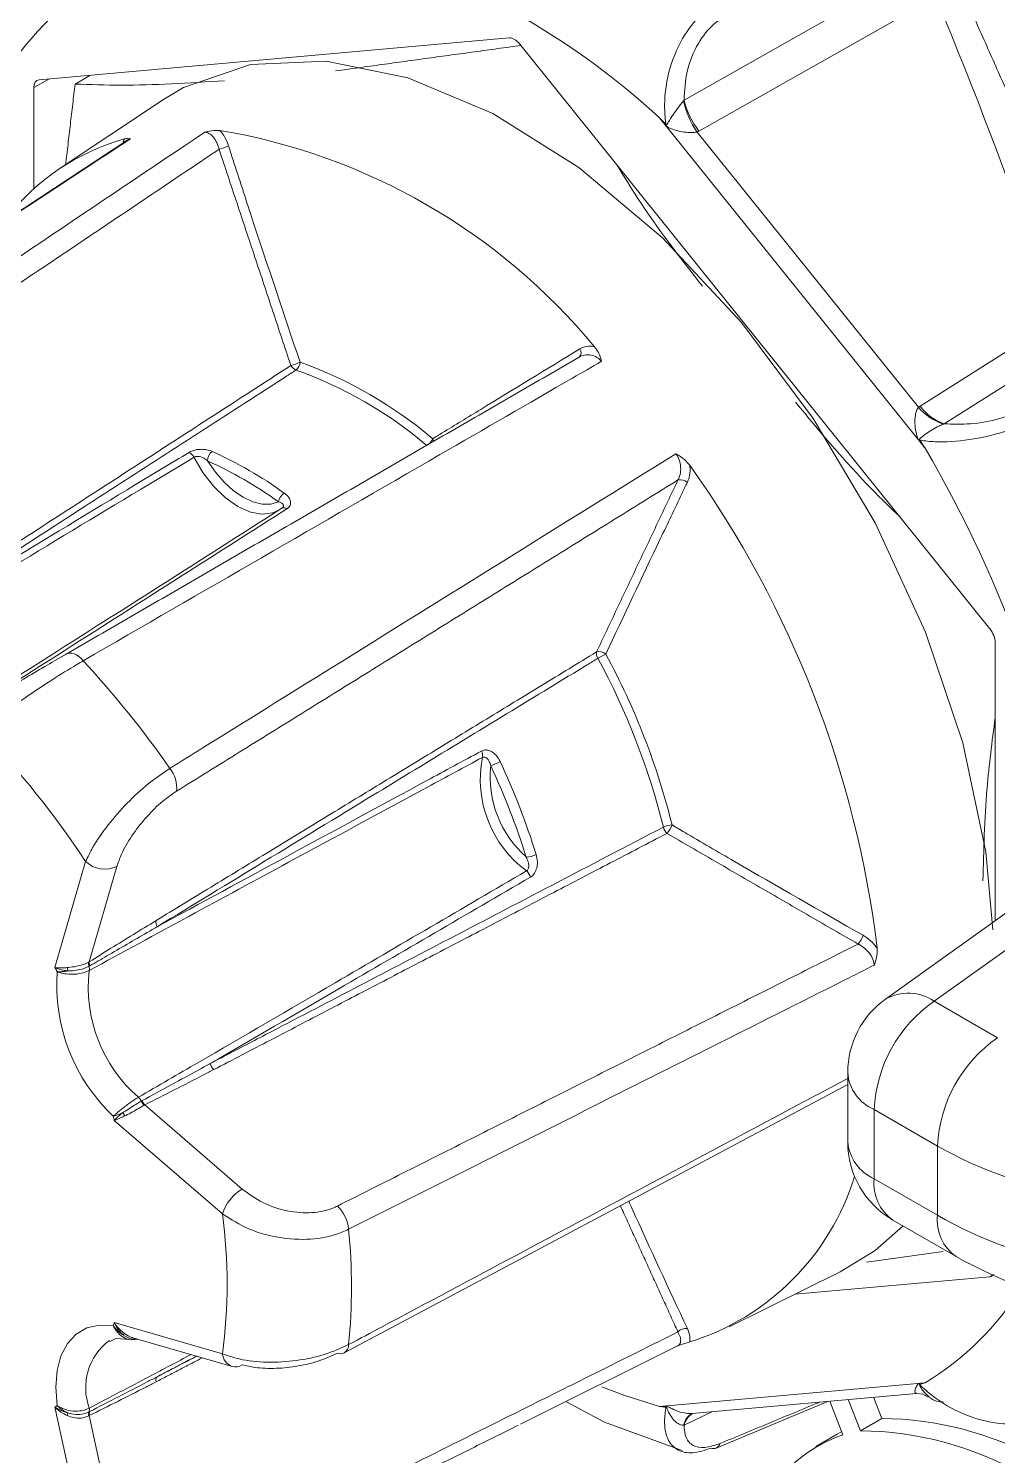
# Model space of a CAD drawing. Extents: x 2 to 136, y 1 to 99.
# Drawn here: x 7.292 to 7.936, y 7.615 to 8.563 of the extents above; entities that cross this region are included whole.
import ezdxf

# ---------------------------------------------------------------- set-up
doc = ezdxf.new("R2010")
doc.units = 0
doc.header["$MEASUREMENT"] = 0
doc.linetypes.add('SLD-Solid', pattern=[0])
doc.layers.add('OBJECT', color=7, linetype='CONTINUOUS')

msp = doc.modelspace()

# ---------------------------------------------------------------- linework, layer by layer
at = {"layer": 'OBJECT', "linetype": 'SLD-Solid', "lineweight": 15}
for p, q in [((7.72784, 8.51526), (7.88506, 8.6042)), ((7.89404, 8.58315), (7.73771, 8.49471)), ((7.61163, 8.5566), (7.29935, 8.52868)), ((7.93099, 8.16403), (7.61871, 8.55252)), ((7.3058, 8.52925), (7.29581, 8.52365)), ((7.29581, 8.52365), (7.29581, 8.45632)), ((7.32323, 8.52598), (7.33314, 8.5317)), ((7.382, 8.51572), (7.31336, 8.46999)), ((7.88797, 8.28405), (7.71159, 8.50346)), ((7.73652, 8.49408), (7.88352, 8.31121)), ((7.88462, 8.31196), (7.97527, 8.36937)), ((7.98153, 8.35143), (7.90069, 8.30023)), ((7.93453, 7.97015), (7.93453, 8.15492)), ((7.30988, 7.93902), (7.33027, 8.00935)), ((7.35107, 8.00621), (7.3327, 7.94285)), ((7.96535, 7.99221), (7.86164, 7.91799)), ((7.9972, 7.99048), (7.89397, 7.9166)), ((7.89397, 7.9166), (7.93605, 7.89231)), ((7.83656, 7.8692), (7.83656, 7.82316)), ((7.36959, 7.84778), (7.43425, 7.79183)), ((7.89622, 7.82041), (7.85413, 7.8447)), ((7.85413, 7.8447), (7.85413, 7.79867)), ((7.42108, 7.77531), (7.34931, 7.8374)), ((7.89622, 7.82041), (7.89622, 7.77437)), ((7.85413, 7.79867), (7.89622, 7.77437)), ((7.86656, 7.7712), (7.90865, 7.7469)), ((7.75773, 7.70024), (7.83166, 7.73681)), ((7.80153, 7.72191), (7.93099, 7.73349)), ((7.93099, 7.73349), (7.93363, 7.73505)), ((7.34931, 7.70304), (7.42108, 7.68228)), ((7.3616, 7.69306), (7.42751, 7.67399)), ((7.61915, 7.63564), (7.72345, 7.68768)), ((7.71159, 7.64737), (7.88797, 7.66314)), ((7.73328, 7.64272), (7.88221, 7.65604)), ((7.74915, 7.61976), (7.8238, 7.65081)), ((7.83338, 7.62857), (7.82472, 7.6509)), ((7.84501, 7.63126), (7.83697, 7.65199)), ((7.85915, 7.63942), (7.8537, 7.65349)), ((7.33027, 7.55307), (7.30988, 7.64695)), ((7.3327, 7.64126), (7.35107, 7.55669)), ((7.74625, 7.64388), (7.72784, 7.63487)), ((7.73304, 7.64257), (7.73325, 7.64271)), ((7.84501, 7.63126), (7.85915, 7.63942)), ((7.82959, 7.62901), (7.81545, 7.62084)), ((7.83258, 7.63065), (7.82959, 7.62901))]:
    msp.add_line(p, q, dxfattribs=at)
at = {"layer": 'OBJECT', "linetype": 'SLD-Solid', "lineweight": 15, "flags": 128}
for points in [[(7.93305, 7.96403), (7.92825, 8.01595), (7.91308, 8.08821), (7.88833, 8.16185), (7.8548, 8.2345), (7.81356, 8.30383), (7.76595, 8.3676), (7.7135, 8.42378), (7.65788, 8.47054), (7.60089, 8.5064), (7.54436, 8.53019), (7.49011, 8.54115), (7.43988, 8.53893), (7.39527, 8.52361), (7.382, 8.51572)], [(7.3583, 8.48881), (7.29973, 8.45029), (7.03224, 8.27408)], [(7.45914, 8.24307), (7.45469, 8.24102), (7.44758, 8.24016), (7.43971, 8.24162), (7.43145, 8.24535), (7.42318, 8.25116), (7.41531, 8.25878), (7.4082, 8.26786), (7.40219, 8.27796)], [(7.41132, 8.27561), (7.41645, 8.26812), (7.42222, 8.26144), (7.42843, 8.2558), (7.43486, 8.2514), (7.44129, 8.24838), (7.44749, 8.24685), (7.45326, 8.24687), (7.45839, 8.24844)], [(7.3287, 8.14282), (7.32722, 8.14433), (7.32569, 8.14561), (7.32414, 8.14663), (7.32262, 8.14738), (7.32115, 8.14782), (7.31976, 8.14795), (7.3185, 8.14777), (7.31739, 8.14729)], [(7.50207, 7.68296), (7.60233, 7.73637), (7.83656, 7.86121)], [(7.83166, 7.73681), (7.8548, 7.75099), (7.87336, 7.76727)], [(7.31135, 7.648), (7.31042, 7.66017), (7.31127, 7.67132), (7.31387, 7.68111), (7.31814, 7.68924), (7.32395, 7.69545), (7.33112, 7.69956), (7.33943, 7.70144), (7.34862, 7.70102)], [(7.34639, 7.69054), (7.35022, 7.69249), (7.35956, 7.69176)], [(7.35911, 7.6921), (7.36127, 7.69163), (7.36467, 7.69217)], [(7.72346, 7.68758), (7.72342, 7.68755), (7.72294, 7.68749)], [(7.67323, 7.66038), (7.68783, 7.65488), (7.71159, 7.64737)], [(7.64938, 7.65072), (7.67504, 7.63696), (7.72667, 7.61801)], [(7.8822, 7.65591), (7.88653, 7.65564), (7.89004, 7.65364)]]:
    msp.add_lwpolyline(points, dxfattribs=at)
at = {"layer": 'OBJECT', "linetype": 'SLD-Solid', "lineweight": 15}
for centre, radius, start, end in [((5.64746, 7.62828), 2.44207, 18.83418, 27.55359), ((7.5129, 8.43069), 0.29167, 129.66917, 171.84673), ((7.3681, 8.13115), 0.50656, 47.30597, 72.69941), ((7.47477, 8.40138), 0.23789, 123.81916, 173.60582), ((7.782, 8.52605), 0.0556, 191.61319, 215.09705), ((7.78017, 8.52775), 0.05381, 193.42151, 217.8849), ((7.35132, 8.08993), 0.41093, 39.52569, 80.47968), ((7.69142, 8.51107), 0.02722, 332.7718, 333.92868), ((7.39746, 8.34318), 0.15212, 105.82937, 141.83273), ((7.41145, 8.51466), 0.03286, 283.09807, 294.74024), ((7.65535, 8.34758), 0.00415, 312.77421, 36.32318), ((7.45729, 8.37466), 0.0369, 284.58937, 294.73865), ((7.47245, 8.34222), 0.00671, 209.13189, 248.43711), ((7.46616, 8.34133), 0.00658, 305.52761, 358.42536), ((7.37584, 8.07243), 0.27986, 49.66232, 70.34305), ((7.37742, 8.07432), 0.28334, 49.66256, 70.34282), ((7.91147, 8.335), 0.03671, 220.4013, 252.12835), ((7.91261, 8.33346), 0.0353, 217.52963, 250.26292), ((7.55132, 8.29438), 0.01035, 311.07299, 336.71635), ((7.55487, 8.28744), 0.0066, 8.92908, 25.65058), ((7.85402, 8.31898), 0.0424, 315.1305, 315.81075), ((7.39571, 8.27478), 0.00722, 26.09652, 63.42989), ((7.41836, 8.27608), 0.00705, 124.86588, 183.81172), ((7.30029, 8.02903), 0.27736, 54.28263, 65.72275), ((7.16259, 7.8608), 0.83984, 9.04377, 30.26265), ((7.29918, 8.027), 0.27273, 54.2841, 65.72127), ((7.16435, 7.86799), 0.69682, 6.90724, 35.5041), ((7.72527, 8.25587), 0.00721, 48.77108, 102.03589), ((7.46689, 8.24698), 0.00862, 122.87609, 170.30934), ((7.46201, 8.24178), 0.00274, 44.7059, 118.6502), ((7.6758, 8.14774), 0.00617, 171.46013, 212.40006), ((7.67133, 8.14182), 0.00703, 50.30337, 103.48152), ((7.72028, 8.05755), 0.1001, 116.36602, 119.76598), ((7.24953, 7.91657), 0.47876, 13.98975, 28.42158), ((7.24955, 7.91654), 0.4847, 13.98966, 28.42159), ((6.83062, 7.68356), 0.6775, 34.91167, 42.67746), ((6.84585, 7.69138), 0.57946, 33.28055, 44.30867), ((7.66821, 8.06402), 0.07576, 168.94739, 233.46415), ((7.5881, 8.07996), 0.00592, 346.2081, 29.07226), ((7.37038, 8.05841), 0.0204, 353.63407, 39.18385), ((7.6704, 8.06575), 0.07142, 174.10936, 228.30201), ((7.58907, 8.10478), 0.03332, 287.98075, 299.74995), ((7.17641, 7.87408), 0.46743, 17.21469, 25.19668), ((7.17532, 7.8734), 0.47552, 17.21512, 25.19643), ((7.71977, 8.02151), 0.0122, 89.53195, 117.75272), ((7.72234, 8.03419), 0.00846, 192.87104, 226.07977), ((7.70535, 8.03867), 0.01535, 316.44182, 341.13496), ((7.62291, 8.02611), 0.01369, 269.94049, 299.02361), ((7.343, 8.02325), 0.01885, 227.49548, 295.34293), ((7.61752, 7.99657), 0.00862, 16.66102, 49.66304), ((7.38302, 7.96924), 0.00608, 171.29519, 211.38472), ((7.83155, 7.96531), 0.01599, 317.84022, 342.11633), ((6.91145, 7.72447), 0.45253, 27.90641, 28.30155), ((7.43099, 7.92743), 0.11996, 175.77695, 226.63447), ((7.30753, 7.93599), 0.01094, 3.78679, 15.70255), ((7.42812, 7.92564), 0.09614, 173.17899, 229.23239), ((7.33748, 7.94148), 0.0053, 167.738, 198.80586), ((7.32732, 7.93802), 0.00543, 349.71476, 18.74476), ((7.33774, 7.94198), 0.00511, 170.30373, 201.93992), ((7.89656, 7.8692), 0.06, 125.59045, 180), ((7.94699, 7.84024), 0.09296, 124.77361, 177.24767), ((7.87668, 7.89103), 0.03087, 55.93897, 119.15077), ((7.98907, 7.81594), 0.09296, 124.77361, 177.24767), ((7.4213, 7.87726), 0.00847, 193.85724, 226.03929), ((7.86542, 7.87135), 0.02894, 184.27422, 247.04652), ((7.35935, 7.84656), 0.00867, 25.13355, 46.25591), ((7.37498, 7.85392), 0.0086, 205.27015, 227.59264), ((7.3755, 7.85374), 0.00839, 202.36091, 225.23018), ((7.3461, 7.83565), 0.01124, 25.0389, 37.9421), ((6.98319, 7.74901), 0.37664, 13.57342, 14.01554), ((7.89656, 7.82316), 0.06, 180, 240.00269), ((7.86617, 7.82586), 0.02974, 185.20706, 246.11368), ((7.68182, 7.84938), 0.16678, 287.37235, 342.82248), ((7.88374, 7.79551), 0.02977, 173.92291, 234.76411), ((7.44988, 7.76586), 0.03031, 121.04028, 161.84499), ((7.08587, 7.72879), 0.33842, 352.09973, 7.90027), ((7.47998, 7.76258), 0.02514, 5.72845, 45.53425), ((7.92583, 7.77122), 0.02978, 173.92647, 234.72552), ((7.11149, 7.72677), 0.39537, 354.43692, 5.56308), ((8.0757, 8.04765), 0.34403, 240.94945, 275.79819), ((7.78701, 7.82988), 0.19492, 301.1951, 327.83881), ((7.20715, 7.75062), 0.14991, 340.67717, 341.49429), ((7.72951, 7.69092), 0.00828, 86.41553, 133.87377), ((7.36954, 7.65975), 0.03927, 126.80562, 200.11453), ((7.3569, 7.69275), 0.00304, 101.5911, 129.4598), ((7.43109, 7.68341), 0.01008, 186.48217, 249.20307), ((7.49969, 7.68791), 0.00549, 247.47962, 295.69388), ((7.4985, 7.68838), 0.00649, 303.34193, 0.47359), ((7.42969, 7.68218), 0.00848, 255.10481, 302.50369), ((7.38038, 7.66472), 0.00351, 136.49645, 196.58992), ((7.85139, 7.64705), 0.03621, 24.16757, 25.49772), ((7.25915, 7.71916), 0.08825, 305.08879, 306.26375), ((7.30141, 7.64583), 0.01724, 344.85987, 350.95897), ((7.33654, 7.64214), 0.00437, 158.73987, 194.29264), ((7.3285, 7.64531), 0.00426, 338.22659, 12.63962), ((7.33705, 7.64218), 0.00444, 155.71534, 191.91661), ((7.68244, 7.63655), 0.03496, 17.03991, 18.36836), ((7.73866, 7.63275), 0.01132, 119.93153, 169.13856), ((7.74024, 7.63198), 0.01273, 123.25255, 166.86192), ((7.8573, 7.41875), 0.22067, 33.07724, 89.51969), ((7.74711, 7.62418), 0.00488, 294.8324, 342.62399), ((7.86533, 7.53623), 0.09772, 109.0866, 169.41705), ((7.84268, 7.40844), 0.22282, 32.0359, 89.39957), ((7.74749, 7.62399), 0.00455, 250.79638, 291.50244)]:
    msp.add_arc(centre, radius, start, end, dxfattribs=at)
for centre, major_axis, ratio, start_param, end_param in [((7.61517, 8.54749), (-0.005, 0.00866), 0.577382, 4.974342, 6.021496), ((7.30288, 8.51956), (-0.005, 0.00866), 0.577356, 6.021464, 7.068617), ((7.92746, 8.159), (-0.005, 0.00866), 0.577407, 3.927069, 4.974222), ((8.07299, 7.93195), (0.24992, 0.01056), 0.603442, 3.901509, 4.819624), ((8.07299, 7.86693), (0.24994, -0.00962), 0.549881, 3.948152, 4.883357), ((7.92746, 7.7426), (-0.005, 0.00866), 0.577356, 2.879871, 3.148475)]:
    msp.add_ellipse(centre, major_axis=major_axis, ratio=ratio, start_param=start_param, end_param=end_param, dxfattribs=at)
for points in [[(7.83646, 8.75927), (7.94601, 8.51285)], [(7.61942, 8.55162), (7.49629, 8.53468)], [(7.32323, 8.52598), (7.317, 8.47242)], [(7.72754, 8.51485), (7.72784, 8.51526)], [(7.73771, 8.49471), (7.73652, 8.49408)], [(7.35499, 8.48663), (7.35596, 8.48953)], [(7.4189, 8.48266), (7.10352, 8.27075)], [(7.46659, 8.33895), (7.4189, 8.48266)], [(7.31739, 8.14729), (7.65816, 8.34453)], [(7.1856, 8.15707), (7.46659, 8.33895)], [(7.88352, 8.31121), (7.88462, 8.31196)], [(7.90069, 8.30023), (7.9002, 8.30007)], [(7.72377, 8.26292), (7.39065, 8.05615)], [(7.66969, 8.14866), (7.72377, 8.26292)], [(7.37701, 7.97016), (7.66969, 8.14866)], [(7.71647, 8.0281), (7.41542, 7.87117)], [(7.8434, 7.95458), (7.71647, 8.0281)], [(7.49759, 7.78053), (7.8434, 7.95458)], [(7.3323, 7.94261), (7.3327, 7.94285)], [(7.333, 7.94007), (7.33246, 7.93977)], [(7.3672, 7.85024), (7.36774, 7.85054)], [(7.36959, 7.84778), (7.36918, 7.84756)], [(7.72377, 7.69689), (7.68554, 7.78072)], [(7.84911, 7.74332), (7.90005, 7.75033)], [(7.39065, 7.53068), (7.72377, 7.69689)], [(7.40782, 7.67969), (7.37701, 7.66371)], [(7.40389, 7.68082), (7.37783, 7.66713)], [(7.3327, 7.64126), (7.3323, 7.64107)], [(7.33246, 7.64373), (7.333, 7.64401)], [(7.75176, 7.62273), (7.81805, 7.6503)], [(7.61756, 7.63485), (7.38619, 7.5194)], [(7.72784, 7.63487), (7.72754, 7.63488)]]:
    msp.add_open_spline(points, degree=1, dxfattribs=at)
for points, knots in [([(7.71587, 8.4991), (7.71583, 8.49933), (7.7152, 8.50343), (7.71432, 8.51567), (7.71729, 8.53651), (7.72708, 8.55845), (7.73781, 8.57138), (7.74434, 8.57623), (7.74599, 8.57745)], [0, 0, 0, 0, 0.008302, 0.15352, 0.438824, 0.698281, 0.92379, 1, 1, 1, 1]), ([(7.75176, 8.5689), (7.75039, 8.56787), (7.74495, 8.5638), (7.73626, 8.55276), (7.72891, 8.53464), (7.72819, 8.52166), (7.72784, 8.51526)], [0, 0, 0, 0, 0.092744, 0.368059, 0.68841, 1, 1, 1, 1]), ([(7.42257, 8.52814), (7.39879, 8.52668), (7.36288, 8.52447), (7.33324, 8.5256), (7.32323, 8.52598)], [0, 0, 0, 0, 0.662307, 1, 1, 1, 1]), ([(7.71587, 8.4991), (7.71589, 8.49906), (7.71593, 8.49899), (7.71599, 8.49891), (7.71605, 8.49885), (7.71611, 8.49883), (7.7162, 8.49883), (7.71641, 8.49898), (7.71698, 8.49993), (7.71847, 8.50259), (7.72137, 8.50688), (7.72483, 8.51146), (7.7268, 8.51393), (7.72754, 8.51485)], [0, 0, 0, 0, 0.006253, 0.010875, 0.014165, 0.017467, 0.021804, 0.032031, 0.073939, 0.240402, 0.56958, 0.838899, 1, 1, 1, 1]), ([(7.40939, 8.494), (7.40944, 8.49401), (7.41155, 8.49448), (7.41521, 8.49521), (7.41808, 8.4952), (7.41929, 8.4952)], [0, 0, 0, 0, 0.012917, 0.582055, 1, 1, 1, 1]), ([(7.41929, 8.4952), (7.42022, 8.4941), (7.42243, 8.4915), (7.42425, 8.48765), (7.42509, 8.48517), (7.42521, 8.48482)], [0, 0, 0, 0, 0.383645, 0.913368, 1, 1, 1, 1]), ([(7.71562, 8.49861), (7.71453, 8.49993), (7.71319, 8.50155), (7.71184, 8.50316), (7.71159, 8.50346)], [0, 0, 0, 0, 0.813965, 1, 1, 1, 1]), ([(7.71159, 8.50346), (7.71191, 8.50314), (7.71333, 8.50169), (7.71476, 8.50024), (7.71587, 8.4991)], [0, 0, 0, 0, 0.22071, 1, 1, 1, 1]), ([(7.73652, 8.49408), (7.73561, 8.49394), (7.73327, 8.4936), (7.72879, 8.49388), (7.72371, 8.49475), (7.71969, 8.49601), (7.71726, 8.49713), (7.71631, 8.49787), (7.71592, 8.49827), (7.71573, 8.49849), (7.71562, 8.49861)], [0, 0, 0, 0, 0.12227, 0.317429, 0.550882, 0.808433, 0.924594, 0.96109, 0.979104, 1, 1, 1, 1]), ([(7.36002, 8.48958), (7.35391, 8.48556), (7.31997, 8.46325), (7.21116, 8.39169), (7.10847, 8.32411), (7.03361, 8.27484)], [0, 0, 0, 0, 0.056183, 0.311886, 1, 1, 1, 1]), ([(7.09109, 8.27998), (7.09787, 8.28455), (7.13178, 8.30736), (7.23786, 8.37871), (7.3372, 8.44547), (7.40939, 8.494)], [0, 0, 0, 0, 0.063925, 0.319628, 1, 1, 1, 1]), ([(7.35596, 8.48953), (7.3568, 8.48972), (7.3588, 8.49016), (7.35963, 8.48983), (7.36002, 8.48959), (7.36002, 8.48958)], [0, 0, 0, 0, 0.417945, 0.987076, 1, 1, 1, 1]), ([(7.36002, 8.48958), (7.35942, 8.48947), (7.35881, 8.48935), (7.35831, 8.48882), (7.3583, 8.48881)], [0, 0, 0, 0, 0.973846, 1, 1, 1, 1]), ([(7.4189, 8.48266), (7.41883, 8.48293), (7.41834, 8.48488), (7.41701, 8.48821), (7.41445, 8.49172), (7.41178, 8.49363), (7.41007, 8.49389), (7.40939, 8.494)], [0, 0, 0, 0, 0.045231, 0.320614, 0.582246, 0.835519, 1, 1, 1, 1]), ([(7.42521, 8.48482), (7.42622, 8.48167), (7.43131, 8.46594), (7.44689, 8.41799), (7.46193, 8.37329), (7.47274, 8.34115)], [0, 0, 0, 0, 0.065603, 0.328016, 1, 1, 1, 1]), ([(7.74007, 8.39163), (7.72511, 8.41082), (7.70473, 8.43697), (7.68789, 8.46466), (7.6834, 8.47203)], [0, 0, 0, 0, 0.733768, 1, 1, 1, 1]), ([(7.56083, 8.29029), (7.56294, 8.29159), (7.57353, 8.29806), (7.60597, 8.31789), (7.63664, 8.33659), (7.65869, 8.35003)], [0, 0, 0, 0, 0.065602, 0.328015, 1, 1, 1, 1]), ([(7.67305, 8.34179), (7.67234, 8.34249), (7.67052, 8.34426), (7.66696, 8.34595), (7.66274, 8.34636), (7.65981, 8.34548), (7.65837, 8.34465), (7.65816, 8.34453)], [0, 0, 0, 0, 0.164481, 0.417754, 0.679386, 0.954769, 1, 1, 1, 1]), ([(7.65869, 8.35003), (7.65893, 8.35017), (7.66067, 8.35118), (7.66387, 8.35212), (7.66698, 8.35165), (7.66829, 8.35145)], [0, 0, 0, 0, 0.086632, 0.616355, 1, 1, 1, 1]), ([(7.66829, 8.35145), (7.66926, 8.35019), (7.67155, 8.34723), (7.67256, 8.3438), (7.67304, 8.34183), (7.67305, 8.34179)], [0, 0, 0, 0, 0.417945, 0.987083, 1, 1, 1, 1]), ([(7.46998, 8.33598), (7.4677, 8.3345), (7.45625, 8.3271), (7.4082, 8.29604), (7.31677, 8.23693), (7.23453, 8.18368), (7.18888, 8.15413)], [0, 0, 0, 0, 0.024417, 0.12208, 0.512732, 1, 1, 1, 1]), ([(7.67305, 8.34179), (7.6666, 8.33806), (7.63081, 8.31738), (7.51604, 8.25106), (7.4077, 8.18846), (7.3287, 8.14282)], [0, 0, 0, 0, 0.056183, 0.311886, 1, 1, 1, 1]), ([(7.87109, 8.23856), (7.86482, 8.24461), (7.83996, 8.26864), (7.81816, 8.29495), (7.80185, 8.31464)], [0, 0, 0, 0, 0.251828, 1, 1, 1, 1]), ([(7.88407, 8.28907), (7.88397, 8.2892), (7.88379, 8.28944), (7.88347, 8.28994), (7.88285, 8.29114), (7.88193, 8.29418), (7.88115, 8.29888), (7.88119, 8.3043), (7.88194, 8.30864), (7.88308, 8.3105), (7.88352, 8.31121)], [0, 0, 0, 0, 0.020892, 0.038907, 0.075404, 0.191559, 0.449115, 0.682571, 0.877733, 1, 1, 1, 1]), ([(7.96478, 8.30528), (7.96294, 8.30429), (7.95567, 8.30037), (7.93955, 8.29414), (7.91635, 8.28887), (7.89748, 8.28783), (7.88769, 8.28884), (7.88459, 8.2894), (7.88442, 8.28943)], [0, 0, 0, 0, 0.07621, 0.30172, 0.561177, 0.846481, 0.991698, 1, 1, 1, 1]), ([(7.90069, 8.30023), (7.90637, 8.30001), (7.91789, 8.29954), (7.937, 8.30304), (7.95066, 8.30791), (7.95675, 8.31116), (7.95829, 8.31197)], [0, 0, 0, 0, 0.31159, 0.631939, 0.907256, 1, 1, 1, 1]), ([(7.9002, 8.30007), (7.89915, 8.29963), (7.89653, 8.29853), (7.89246, 8.29626), (7.88835, 8.2936), (7.88575, 8.29144), (7.8844, 8.29038), (7.8842, 8.28986), (7.8842, 8.28976), (7.88421, 8.28968), (7.88424, 8.28962), (7.88429, 8.28954), (7.88435, 8.28948), (7.8844, 8.28944), (7.88442, 8.28943)], [0, 0, 0, 0, 0.153506, 0.380159, 0.626294, 0.875657, 0.967794, 0.976808, 0.980962, 0.984132, 0.987396, 0.990545, 0.996552, 1, 1, 1, 1]), ([(7.88797, 8.28405), (7.88773, 8.28436), (7.88643, 8.28603), (7.88513, 8.2877), (7.88407, 8.28907)], [0, 0, 0, 0, 0.18601, 1, 1, 1, 1]), ([(7.88442, 8.28943), (7.88535, 8.28803), (7.88653, 8.28624), (7.88771, 8.28444), (7.88797, 8.28405)], [0, 0, 0, 0, 0.779311, 1, 1, 1, 1]), ([(7.40219, 8.27796), (7.39035, 8.27084), (7.34839, 8.2456), (7.26337, 8.19435), (7.19029, 8.15016), (7.14725, 8.12413)], [0, 0, 0, 0, 0.139146, 0.493066, 1, 1, 1, 1]), ([(7.18888, 8.15413), (7.21699, 8.17117), (7.27514, 8.20642), (7.34518, 8.24878), (7.3871, 8.2741), (7.39894, 8.28124)], [0, 0, 0, 0, 0.401816, 0.831188, 1, 1, 1, 1]), ([(7.38619, 8.0713), (7.39336, 8.07576), (7.42918, 8.09804), (7.54126, 8.16775), (7.64617, 8.23297), (7.72242, 8.28038)], [0, 0, 0, 0, 0.063925, 0.319628, 1, 1, 1, 1]), ([(7.41433, 8.28187), (7.41314, 8.2823), (7.41105, 8.28306), (7.40746, 8.28337), (7.40428, 8.28314), (7.40128, 8.28244), (7.39972, 8.28164), (7.39894, 8.28124)], [0, 0, 0, 0, 0.27333, 0.476863, 0.656492, 0.82843, 1, 1, 1, 1]), ([(7.40219, 8.27796), (7.40252, 8.27812), (7.40291, 8.27832), (7.40386, 8.27853), (7.40509, 8.27859), (7.40694, 8.27821), (7.40916, 8.27726), (7.41051, 8.27623), (7.41132, 8.27561)], [0, 0, 0, 0, 0.118658, 0.142617, 0.293291, 0.465523, 0.680634, 1, 1, 1, 1]), ([(7.72242, 8.28038), (7.72246, 8.28035), (7.72449, 8.2792), (7.72797, 8.27705), (7.73053, 8.27398), (7.73161, 8.27267)], [0, 0, 0, 0, 0.012924, 0.582055, 1, 1, 1, 1]), ([(7.72377, 8.26292), (7.72416, 8.26376), (7.72521, 8.26598), (7.72582, 8.27015), (7.72519, 8.27505), (7.72373, 8.27846), (7.72262, 8.28008), (7.72242, 8.28038)], [0, 0, 0, 0, 0.164096, 0.433229, 0.690428, 0.942561, 1, 1, 1, 1]), ([(7.73161, 8.27267), (7.73169, 8.27199), (7.73199, 8.26918), (7.7316, 8.26516), (7.73046, 8.26235), (7.73002, 8.26129)], [0, 0, 0, 0, 0.165829, 0.685381, 1, 1, 1, 1]), ([(7.73002, 8.26129), (7.72882, 8.25879), (7.72281, 8.24628), (7.70454, 8.20817), (7.68784, 8.17272), (7.67583, 8.14723)], [0, 0, 0, 0, 0.065604, 0.328017, 1, 1, 1, 1]), ([(7.45839, 8.24844), (7.45919, 8.24813), (7.46053, 8.24762), (7.46156, 8.2466), (7.46178, 8.24583), (7.46168, 8.24522), (7.46142, 8.24478), (7.46103, 8.24441), (7.46081, 8.24426), (7.4607, 8.24418)], [0, 0, 0, 0, 0.346725, 0.581109, 0.720187, 0.790682, 0.905626, 0.953255, 1, 1, 1, 1]), ([(7.46395, 8.24371), (7.46417, 8.24386), (7.46513, 8.24452), (7.46636, 8.24618), (7.46656, 8.24874), (7.46528, 8.25166), (7.46332, 8.25329), (7.46221, 8.25422)], [0, 0, 0, 0, 0.056805, 0.249166, 0.475343, 0.701406, 1, 1, 1, 1]), ([(7.21261, 8.0864), (7.22528, 8.09444), (7.26725, 8.12108), (7.35, 8.17366), (7.41997, 8.21823), (7.4607, 8.24418)], [0, 0, 0, 0, 0.153014, 0.506934, 1, 1, 1, 1]), ([(7.46395, 8.24371), (7.42319, 8.21771), (7.35506, 8.17426), (7.2868, 8.13087), (7.25937, 8.11344)], [0, 0, 0, 0, 0.598184, 1, 1, 1, 1]), ([(7.26348, 8.11518), (7.26672, 8.11717), (7.2732, 8.12115), (7.28689, 8.12936), (7.30115, 8.13781), (7.31143, 8.14383), (7.31631, 8.14666), (7.31739, 8.14729)], [0, 0, 0, 0, 0.244966, 0.490376, 0.723034, 0.938926, 1, 1, 1, 1]), ([(7.67059, 8.14444), (7.6682, 8.14299), (7.65629, 8.13573), (7.60626, 8.10527), (7.51106, 8.04728), (7.42539, 7.99506), (7.37783, 7.96608)], [0, 0, 0, 0, 0.024417, 0.12208, 0.512732, 1, 1, 1, 1]), ([(7.3287, 8.14282), (7.32728, 8.14197), (7.32082, 8.13817), (7.30745, 8.12987), (7.28923, 8.11782), (7.27208, 8.10566), (7.26434, 8.0993), (7.2605, 8.09615)], [0, 0, 0, 0, 0.062062, 0.280897, 0.514815, 0.758817, 1, 1, 1, 1]), ([(7.92644, 7.99655), (7.92688, 8.01691), (7.92764, 8.05211), (7.93249, 8.0892), (7.93453, 8.10484)], [0, 0, 0, 0, 0.578527, 1, 1, 1, 1]), ([(7.59385, 8.07855), (7.58173, 8.07201), (7.53878, 8.04882), (7.4517, 8.00171), (7.37678, 7.96102), (7.33266, 7.93705)], [0, 0, 0, 0, 0.139146, 0.493066, 1, 1, 1, 1]), ([(7.37783, 7.96608), (7.40668, 7.98174), (7.46634, 8.01416), (7.53817, 8.05306), (7.58114, 8.07628), (7.59327, 8.08284)], [0, 0, 0, 0, 0.401816, 0.831188, 1, 1, 1, 1]), ([(7.6056, 8.07584), (7.60485, 8.07722), (7.60353, 8.07961), (7.60083, 8.08207), (7.59823, 8.08336), (7.59559, 8.08374), (7.59405, 8.08314), (7.59327, 8.08284)], [0, 0, 0, 0, 0.273324, 0.476859, 0.656502, 0.82843, 1, 1, 1, 1]), ([(7.59385, 8.07855), (7.59417, 8.07868), (7.59455, 8.07884), (7.59536, 8.07885), (7.59629, 8.07858), (7.59746, 8.07755), (7.59861, 8.07572), (7.59908, 8.07407), (7.59936, 8.07308)], [0, 0, 0, 0, 0.118657, 0.142599, 0.293291, 0.465518, 0.680601, 1, 1, 1, 1]), ([(7.33027, 8.00935), (7.33174, 8.01245), (7.33528, 8.01993), (7.34464, 8.03348), (7.35748, 8.04817), (7.37192, 8.06164), (7.38142, 8.06807), (7.38619, 8.0713)], [0, 0, 0, 0, 0.156464, 0.377208, 0.586934, 0.792745, 1, 1, 1, 1]), ([(7.39065, 8.05615), (7.38711, 8.05368), (7.38002, 8.04873), (7.36955, 8.03807), (7.36047, 8.02624), (7.35413, 8.01514), (7.35197, 8.00884), (7.35107, 8.00621)], [0, 0, 0, 0, 0.204171, 0.408136, 0.617898, 0.840883, 1, 1, 1, 1]), ([(7.41308, 7.87524), (7.41553, 7.87651), (7.42778, 7.8829), (7.47924, 7.90973), (7.57715, 7.9608), (7.66521, 8.00679), (7.71409, 8.03231)], [0, 0, 0, 0, 0.024416, 0.122079, 0.512732, 1, 1, 1, 1]), ([(7.71987, 8.03371), (7.72263, 8.03209), (7.7364, 8.02398), (7.77855, 7.99939), (7.81823, 7.97671), (7.84677, 7.9604)], [0, 0, 0, 0, 0.065601, 0.328015, 1, 1, 1, 1]), ([(7.62289, 8.01242), (7.62342, 8.01132), (7.62432, 8.00949), (7.62475, 8.00698), (7.62461, 8.00547), (7.6243, 8.00445), (7.62391, 8.00382), (7.62346, 8.00337), (7.62322, 8.00322), (7.6231, 8.00315)], [0, 0, 0, 0, 0.346734, 0.581124, 0.720196, 0.790678, 0.905626, 0.953258, 1, 1, 1, 1]), ([(7.62578, 7.99905), (7.62602, 7.9992), (7.62704, 7.99985), (7.62874, 8.00179), (7.63012, 8.00524), (7.63059, 8.00964), (7.62992, 8.01251), (7.62955, 8.01414)], [0, 0, 0, 0, 0.056805, 0.249167, 0.475335, 0.701387, 1, 1, 1, 1]), ([(7.36534, 7.85282), (7.3785, 7.86047), (7.42209, 7.88581), (7.50804, 7.93585), (7.58077, 7.97839), (7.6231, 8.00315)], [0, 0, 0, 0, 0.153014, 0.506934, 1, 1, 1, 1]), ([(7.62578, 7.99905), (7.58339, 7.97432), (7.51251, 7.93298), (7.44158, 7.89179), (7.41308, 7.87524)], [0, 0, 0, 0, 0.598184, 1, 1, 1, 1]), ([(7.3327, 7.94285), (7.33748, 7.94582), (7.35228, 7.95503), (7.36703, 7.96405), (7.37701, 7.97016)], [0, 0, 0, 0, 0.32317, 1, 1, 1, 1]), ([(7.37783, 7.96608), (7.3756, 7.96479), (7.36445, 7.95835), (7.34951, 7.9497), (7.33679, 7.94228), (7.333, 7.94007)], [0, 0, 0, 0, 0.149386, 0.74696, 1, 1, 1, 1]), ([(7.85425, 7.9406), (7.85411, 7.9415), (7.85377, 7.9438), (7.85188, 7.94756), (7.84855, 7.95138), (7.84545, 7.95356), (7.84366, 7.95445), (7.8434, 7.95458)], [0, 0, 0, 0, 0.164479, 0.417758, 0.679381, 0.954768, 1, 1, 1, 1]), ([(7.84677, 7.9604), (7.84708, 7.96022), (7.84928, 7.95892), (7.85273, 7.95621), (7.85511, 7.9531), (7.85611, 7.95179)], [0, 0, 0, 0, 0.086622, 0.616352, 1, 1, 1, 1]), ([(7.85611, 7.95179), (7.85612, 7.95028), (7.85614, 7.9467), (7.85499, 7.94284), (7.85427, 7.94065), (7.85425, 7.9406)], [0, 0, 0, 0, 0.417922, 0.98707, 1, 1, 1, 1]), ([(7.30988, 7.93902), (7.30992, 7.93901), (7.31149, 7.93878), (7.31413, 7.93864), (7.31712, 7.93887), (7.31805, 7.93895)], [0, 0, 0, 0, 0.018311, 0.693918, 1, 1, 1, 1]), ([(7.31844, 7.93671), (7.31747, 7.93685), (7.31436, 7.9373), (7.31159, 7.93823), (7.30993, 7.939), (7.30988, 7.93902)], [0, 0, 0, 0, 0.305818, 0.98165, 1, 1, 1, 1]), ([(7.33266, 7.93705), (7.33166, 7.93659), (7.32944, 7.93556), (7.32563, 7.93476), (7.32105, 7.93439), (7.31697, 7.93468), (7.31393, 7.93537), (7.31253, 7.93581), (7.31191, 7.93604), (7.31163, 7.93615), (7.31151, 7.9362), (7.31144, 7.93623), (7.31139, 7.93625), (7.31135, 7.93627)], [0, 0, 0, 0, 0.1616, 0.358973, 0.496169, 0.744757, 0.880349, 0.942196, 0.971861, 0.986273, 0.991469, 0.992934, 1, 1, 1, 1]), ([(7.31135, 7.93627), (7.31139, 7.93626), (7.31143, 7.93626), (7.3115, 7.93625), (7.31162, 7.93625), (7.31189, 7.93623), (7.31247, 7.93621), (7.31378, 7.93621), (7.3158, 7.93633), (7.3176, 7.93659), (7.31844, 7.93671)], [0, 0, 0, 0, 0.018932, 0.022846, 0.037917, 0.077571, 0.158723, 0.325929, 0.684843, 1, 1, 1, 1]), ([(7.31805, 7.93895), (7.31835, 7.93898), (7.32019, 7.93916), (7.32372, 7.93966), (7.32851, 7.94083), (7.33105, 7.94202), (7.3323, 7.94261)], [0, 0, 0, 0, 0.062336, 0.390501, 0.697883, 1, 1, 1, 1]), ([(7.33246, 7.93977), (7.33124, 7.93921), (7.32877, 7.93807), (7.32409, 7.93706), (7.32058, 7.93675), (7.31873, 7.93672), (7.31844, 7.93671)], [0, 0, 0, 0, 0.303817, 0.611959, 0.938454, 1, 1, 1, 1]), ([(7.85425, 7.9406), (7.84771, 7.93731), (7.81141, 7.91906), (7.695, 7.86054), (7.58511, 7.80534), (7.505, 7.76509)], [0, 0, 0, 0, 0.056183, 0.311886, 1, 1, 1, 1]), ([(7.36774, 7.85054), (7.38061, 7.85751), (7.39575, 7.86571), (7.41081, 7.87399), (7.41308, 7.87524)], [0, 0, 0, 0, 0.849806, 1, 1, 1, 1]), ([(7.41542, 7.87117), (7.41314, 7.86998), (7.39797, 7.86209), (7.38263, 7.85435), (7.36959, 7.84778)], [0, 0, 0, 0, 0.150182, 1, 1, 1, 1]), ([(7.505, 7.68844), (7.51244, 7.69241), (7.54966, 7.71226), (7.66019, 7.77122), (7.76326, 7.82622), (7.83656, 7.86533)], [0, 0, 0, 0, 0.067336, 0.336684, 1, 1, 1, 1]), ([(7.34862, 7.84022), (7.34864, 7.84025), (7.34867, 7.84027), (7.34872, 7.84032), (7.34879, 7.84038), (7.34896, 7.84054), (7.34936, 7.8409), (7.35027, 7.8417), (7.35236, 7.84348), (7.35538, 7.84592), (7.35904, 7.84866), (7.36227, 7.85094), (7.36439, 7.85224), (7.36534, 7.85282)], [0, 0, 0, 0, 0.007069, 0.008521, 0.013729, 0.028139, 0.057804, 0.119641, 0.255234, 0.503819, 0.641029, 0.838401, 1, 1, 1, 1]), ([(7.35497, 7.84256), (7.3552, 7.84271), (7.3567, 7.84365), (7.3596, 7.84552), (7.36366, 7.84813), (7.36602, 7.84954), (7.3672, 7.85024)], [0, 0, 0, 0, 0.061226, 0.387746, 0.695894, 1, 1, 1, 1]), ([(7.35497, 7.84256), (7.3542, 7.84224), (7.35257, 7.84156), (7.35076, 7.8409), (7.3496, 7.84051), (7.34908, 7.84036), (7.34885, 7.84029), (7.34875, 7.84026), (7.34869, 7.84024), (7.34865, 7.84023), (7.34862, 7.84022)], [0, 0, 0, 0, 0.315176, 0.674082, 0.84127, 0.922433, 0.962087, 0.977137, 0.981103, 1, 1, 1, 1]), ([(7.34931, 7.8374), (7.34933, 7.83743), (7.35031, 7.83843), (7.35207, 7.84011), (7.35428, 7.84198), (7.35497, 7.84256)], [0, 0, 0, 0, 0.018349, 0.694197, 1, 1, 1, 1]), ([(7.35629, 7.84041), (7.35547, 7.84003), (7.35286, 7.83882), (7.35063, 7.83789), (7.34934, 7.83741), (7.34931, 7.8374)], [0, 0, 0, 0, 0.306082, 0.981699, 1, 1, 1, 1]), ([(7.36918, 7.84756), (7.36797, 7.84686), (7.36552, 7.84544), (7.36123, 7.84297), (7.35816, 7.8413), (7.35654, 7.84053), (7.35629, 7.84041)], [0, 0, 0, 0, 0.302395, 0.609791, 0.937977, 1, 1, 1, 1]), ([(7.43425, 7.79183), (7.43862, 7.78861), (7.44737, 7.78216), (7.46403, 7.77669), (7.48039, 7.77545), (7.49149, 7.7777), (7.49649, 7.78002), (7.49759, 7.78053)], [0, 0, 0, 0, 0.244967, 0.490377, 0.723034, 0.938926, 1, 1, 1, 1]), ([(7.6911, 7.78368), (7.69186, 7.78199), (7.70463, 7.75361), (7.71772, 7.72556), (7.73002, 7.69918)], [0, 0, 0, 0, 0.059674, 1, 1, 1, 1]), ([(7.505, 7.76509), (7.50353, 7.7644), (7.49689, 7.76127), (7.48219, 7.7579), (7.46052, 7.75852), (7.43844, 7.76429), (7.42684, 7.77165), (7.42108, 7.77531)], [0, 0, 0, 0, 0.062062, 0.280898, 0.514816, 0.758819, 1, 1, 1, 1]), ([(7.35905, 7.69195), (7.35892, 7.69196), (7.35793, 7.69199), (7.35538, 7.6932), (7.35236, 7.69541), (7.35027, 7.69811), (7.34936, 7.6996), (7.34896, 7.70033), (7.34879, 7.70067), (7.34872, 7.70082), (7.34867, 7.70091), (7.34864, 7.70097), (7.34862, 7.70102)], [0, 0, 0, 0, 0.029608, 0.237296, 0.613628, 0.818889, 0.912496, 0.957403, 0.979217, 0.987101, 0.989299, 1, 1, 1, 1]), ([(7.34862, 7.70102), (7.34865, 7.70098), (7.34868, 7.70092), (7.34875, 7.70083), (7.34885, 7.70069), (7.34908, 7.70037), (7.3496, 7.69971), (7.35076, 7.69836), (7.35257, 7.69665), (7.3542, 7.69559), (7.35497, 7.69509)], [0, 0, 0, 0, 0.018937, 0.022863, 0.037913, 0.077567, 0.15873, 0.325917, 0.684824, 1, 1, 1, 1]), ([(7.34931, 7.70304), (7.34934, 7.70299), (7.35063, 7.70102), (7.35286, 7.69834), (7.35547, 7.69634), (7.35629, 7.69572)], [0, 0, 0, 0, 0.018337, 0.69393, 1, 1, 1, 1]), ([(7.35497, 7.69509), (7.35428, 7.69577), (7.35207, 7.69796), (7.35031, 7.70087), (7.34933, 7.70299), (7.34931, 7.70304)], [0, 0, 0, 0, 0.305803, 0.981651, 1, 1, 1, 1]), ([(7.73002, 7.69918), (7.73074, 7.69735), (7.73204, 7.69402), (7.73175, 7.69139), (7.73161, 7.69021)], [0, 0, 0, 0, 0.552192, 1, 1, 1, 1]), ([(7.36422, 7.6923), (7.36407, 7.69226), (7.36256, 7.69179), (7.3595, 7.69253), (7.35659, 7.69392), (7.3552, 7.69493), (7.35497, 7.69509)], [0, 0, 0, 0, 0.051549, 0.518521, 0.920139, 1, 1, 1, 1]), ([(7.35629, 7.69572), (7.35783, 7.69465), (7.35958, 7.69342), (7.36141, 7.69319), (7.36162, 7.69317)], [0, 0, 0, 0, 0.881777, 1, 1, 1, 1]), ([(7.73161, 7.69021), (7.73053, 7.68988), (7.72797, 7.68911), (7.72449, 7.68791), (7.72246, 7.68722), (7.72242, 7.6872)], [0, 0, 0, 0, 0.41795, 0.987087, 1, 1, 1, 1]), ([(7.72347, 7.68764), (7.72363, 7.6877), (7.72468, 7.68811), (7.72564, 7.68983), (7.7257, 7.69299), (7.72441, 7.69558), (7.72377, 7.69689)], [0, 0, 0, 0, 0.053234, 0.358039, 0.677461, 1, 1, 1, 1]), ([(7.33266, 7.64624), (7.34598, 7.65325), (7.36852, 7.66512), (7.39106, 7.677), (7.40029, 7.68187)], [0, 0, 0, 0, 0.590802, 1, 1, 1, 1]), ([(7.37783, 7.66713), (7.38021, 7.66837), (7.38898, 7.67291), (7.39775, 7.67745), (7.40413, 7.68076)], [0, 0, 0, 0, 0.271857, 1, 1, 1, 1]), ([(7.42108, 7.68228), (7.42469, 7.68105), (7.4334, 7.67809), (7.45046, 7.67629), (7.47015, 7.67741), (7.4894, 7.68139), (7.49978, 7.68608), (7.505, 7.68844)], [0, 0, 0, 0, 0.156463, 0.377208, 0.586935, 0.792745, 1, 1, 1, 1]), ([(7.49759, 7.68284), (7.49367, 7.68102), (7.48584, 7.6774), (7.47132, 7.67392), (7.45646, 7.67234), (7.44359, 7.67282), (7.437, 7.67438), (7.43425, 7.67503)], [0, 0, 0, 0, 0.20417, 0.408137, 0.617899, 0.840882, 1, 1, 1, 1]), ([(7.37701, 7.66371), (7.3748, 7.66257), (7.36005, 7.65494), (7.34527, 7.64755), (7.3327, 7.64126)], [0, 0, 0, 0, 0.150182, 1, 1, 1, 1]), ([(7.333, 7.64401), (7.34571, 7.65052), (7.36066, 7.65818), (7.37559, 7.66597), (7.37783, 7.66713)], [0, 0, 0, 0, 0.849806, 1, 1, 1, 1]), ([(7.88221, 7.6561), (7.88187, 7.65616), (7.88109, 7.6563), (7.88119, 7.65814), (7.88193, 7.66031), (7.88285, 7.662), (7.88347, 7.66246), (7.88379, 7.66259), (7.88397, 7.66262), (7.88407, 7.66263)], [0, 0, 0, 0, 0.203707, 0.476066, 0.776513, 0.912018, 0.954595, 0.975619, 1, 1, 1, 1]), ([(7.88407, 7.66263), (7.88514, 7.66277), (7.88644, 7.66294), (7.88774, 7.66311), (7.88797, 7.66314)], [0, 0, 0, 0, 0.8209, 1, 1, 1, 1]), ([(7.88442, 7.66187), (7.88439, 7.66188), (7.88433, 7.6619), (7.88427, 7.66191), (7.88422, 7.66188), (7.8842, 7.66183), (7.8842, 7.66173), (7.8843, 7.66135), (7.88502, 7.6599), (7.8868, 7.65705), (7.88908, 7.6552), (7.89044, 7.65409)], [0, 0, 0, 0, 0.012883, 0.022409, 0.029228, 0.035993, 0.044943, 0.066061, 0.152442, 0.495622, 1, 1, 1, 1]), ([(7.88797, 7.66314), (7.88771, 7.66305), (7.88653, 7.66262), (7.88535, 7.6622), (7.88442, 7.66187)], [0, 0, 0, 0, 0.220718, 1, 1, 1, 1]), ([(7.88442, 7.66187), (7.88459, 7.6617), (7.88769, 7.65862), (7.89748, 7.65031), (7.91635, 7.64003), (7.93955, 7.63491), (7.95567, 7.63608), (7.96294, 7.63862), (7.96478, 7.63926)], [0, 0, 0, 0, 0.008303, 0.153518, 0.438824, 0.69828, 0.92379, 1, 1, 1, 1]), ([(7.89044, 7.65409), (7.89087, 7.65366), (7.89268, 7.65187), (7.89616, 7.65054), (7.8991, 7.65038), (7.9002, 7.65032)], [0, 0, 0, 0, 0.164155, 0.687138, 1, 1, 1, 1]), ([(7.31805, 7.64132), (7.31712, 7.64178), (7.31413, 7.64324), (7.31149, 7.64533), (7.30992, 7.6469), (7.30988, 7.64695)], [0, 0, 0, 0, 0.306082, 0.981669, 1, 1, 1, 1]), ([(7.30988, 7.64695), (7.30993, 7.64692), (7.31159, 7.64577), (7.31436, 7.64431), (7.31747, 7.6434), (7.31844, 7.64312)], [0, 0, 0, 0, 0.01835, 0.694187, 1, 1, 1, 1]), ([(7.31135, 7.648), (7.31139, 7.64797), (7.31144, 7.64794), (7.31151, 7.64788), (7.31163, 7.6478), (7.31191, 7.64761), (7.31253, 7.64721), (7.31393, 7.6464), (7.31697, 7.64508), (7.32105, 7.64424), (7.32563, 7.6442), (7.32944, 7.64479), (7.33166, 7.64579), (7.33266, 7.64624)], [0, 0, 0, 0, 0.007066, 0.008531, 0.013731, 0.028139, 0.057804, 0.119651, 0.255243, 0.503831, 0.641028, 0.838401, 1, 1, 1, 1]), ([(7.31844, 7.64312), (7.3176, 7.6435), (7.3158, 7.64433), (7.31378, 7.64574), (7.31247, 7.64688), (7.31189, 7.64745), (7.31162, 7.64772), (7.3115, 7.64784), (7.31143, 7.64792), (7.31139, 7.64796), (7.31135, 7.648)], [0, 0, 0, 0, 0.315157, 0.67407, 0.84125, 0.922402, 0.962083, 0.977127, 0.981068, 1, 1, 1, 1]), ([(7.3323, 7.64107), (7.33111, 7.64059), (7.32847, 7.63954), (7.32368, 7.63957), (7.32011, 7.64046), (7.31839, 7.64118), (7.31805, 7.64132)], [0, 0, 0, 0, 0.288977, 0.637085, 0.928439, 1, 1, 1, 1]), ([(7.31844, 7.64312), (7.3202, 7.64268), (7.32367, 7.64183), (7.32873, 7.64217), (7.3313, 7.64324), (7.33246, 7.64373)], [0, 0, 0, 0, 0.359929, 0.709166, 1, 1, 1, 1]), ([(7.71159, 7.64737), (7.71183, 7.64738), (7.71318, 7.64745), (7.71452, 7.64752), (7.71562, 7.64757)], [0, 0, 0, 0, 0.179053, 1, 1, 1, 1]), ([(7.71587, 7.6468), (7.71476, 7.64694), (7.71333, 7.64713), (7.71191, 7.64733), (7.71159, 7.64737)], [0, 0, 0, 0, 0.779319, 1, 1, 1, 1]), ([(7.74599, 7.61969), (7.7417, 7.61832), (7.73316, 7.61558), (7.72335, 7.61776), (7.71671, 7.62443), (7.71443, 7.63458), (7.71514, 7.64288), (7.71583, 7.64661), (7.71587, 7.6468)], [0, 0, 0, 0, 0.200874, 0.400025, 0.605989, 0.832566, 0.991709, 1, 1, 1, 1]), ([(7.71562, 7.64757), (7.71573, 7.64757), (7.71592, 7.64758), (7.71631, 7.64752), (7.71726, 7.64719), (7.71969, 7.6458), (7.7237, 7.64405), (7.72866, 7.64267), (7.7319, 7.64275), (7.73329, 7.64278)], [0, 0, 0, 0, 0.024371, 0.045382, 0.087961, 0.223475, 0.523935, 0.796283, 1, 1, 1, 1]), ([(7.72754, 7.63488), (7.72684, 7.63495), (7.7251, 7.63514), (7.72222, 7.63697), (7.71933, 7.64021), (7.7174, 7.64366), (7.7166, 7.64599), (7.71621, 7.64668), (7.71613, 7.64678), (7.71608, 7.64683), (7.71603, 7.64685), (7.71596, 7.64686), (7.71591, 7.64683), (7.71588, 7.64681), (7.71587, 7.6468)], [0, 0, 0, 0, 0.1535, 0.380159, 0.626291, 0.875662, 0.967806, 0.976812, 0.980953, 0.984134, 0.9874, 0.990543, 0.996551, 1, 1, 1, 1]), ([(7.72784, 7.63487), (7.72806, 7.63194), (7.7285, 7.62608), (7.73339, 7.621), (7.74111, 7.61926), (7.74821, 7.62157), (7.75176, 7.62273)], [0, 0, 0, 0, 0.255732, 0.511068, 0.755324, 1, 1, 1, 1])]:
    msp.add_open_spline(points, degree=3, knots=knots, dxfattribs=at)

doc.saveas('drawing.dxf')
